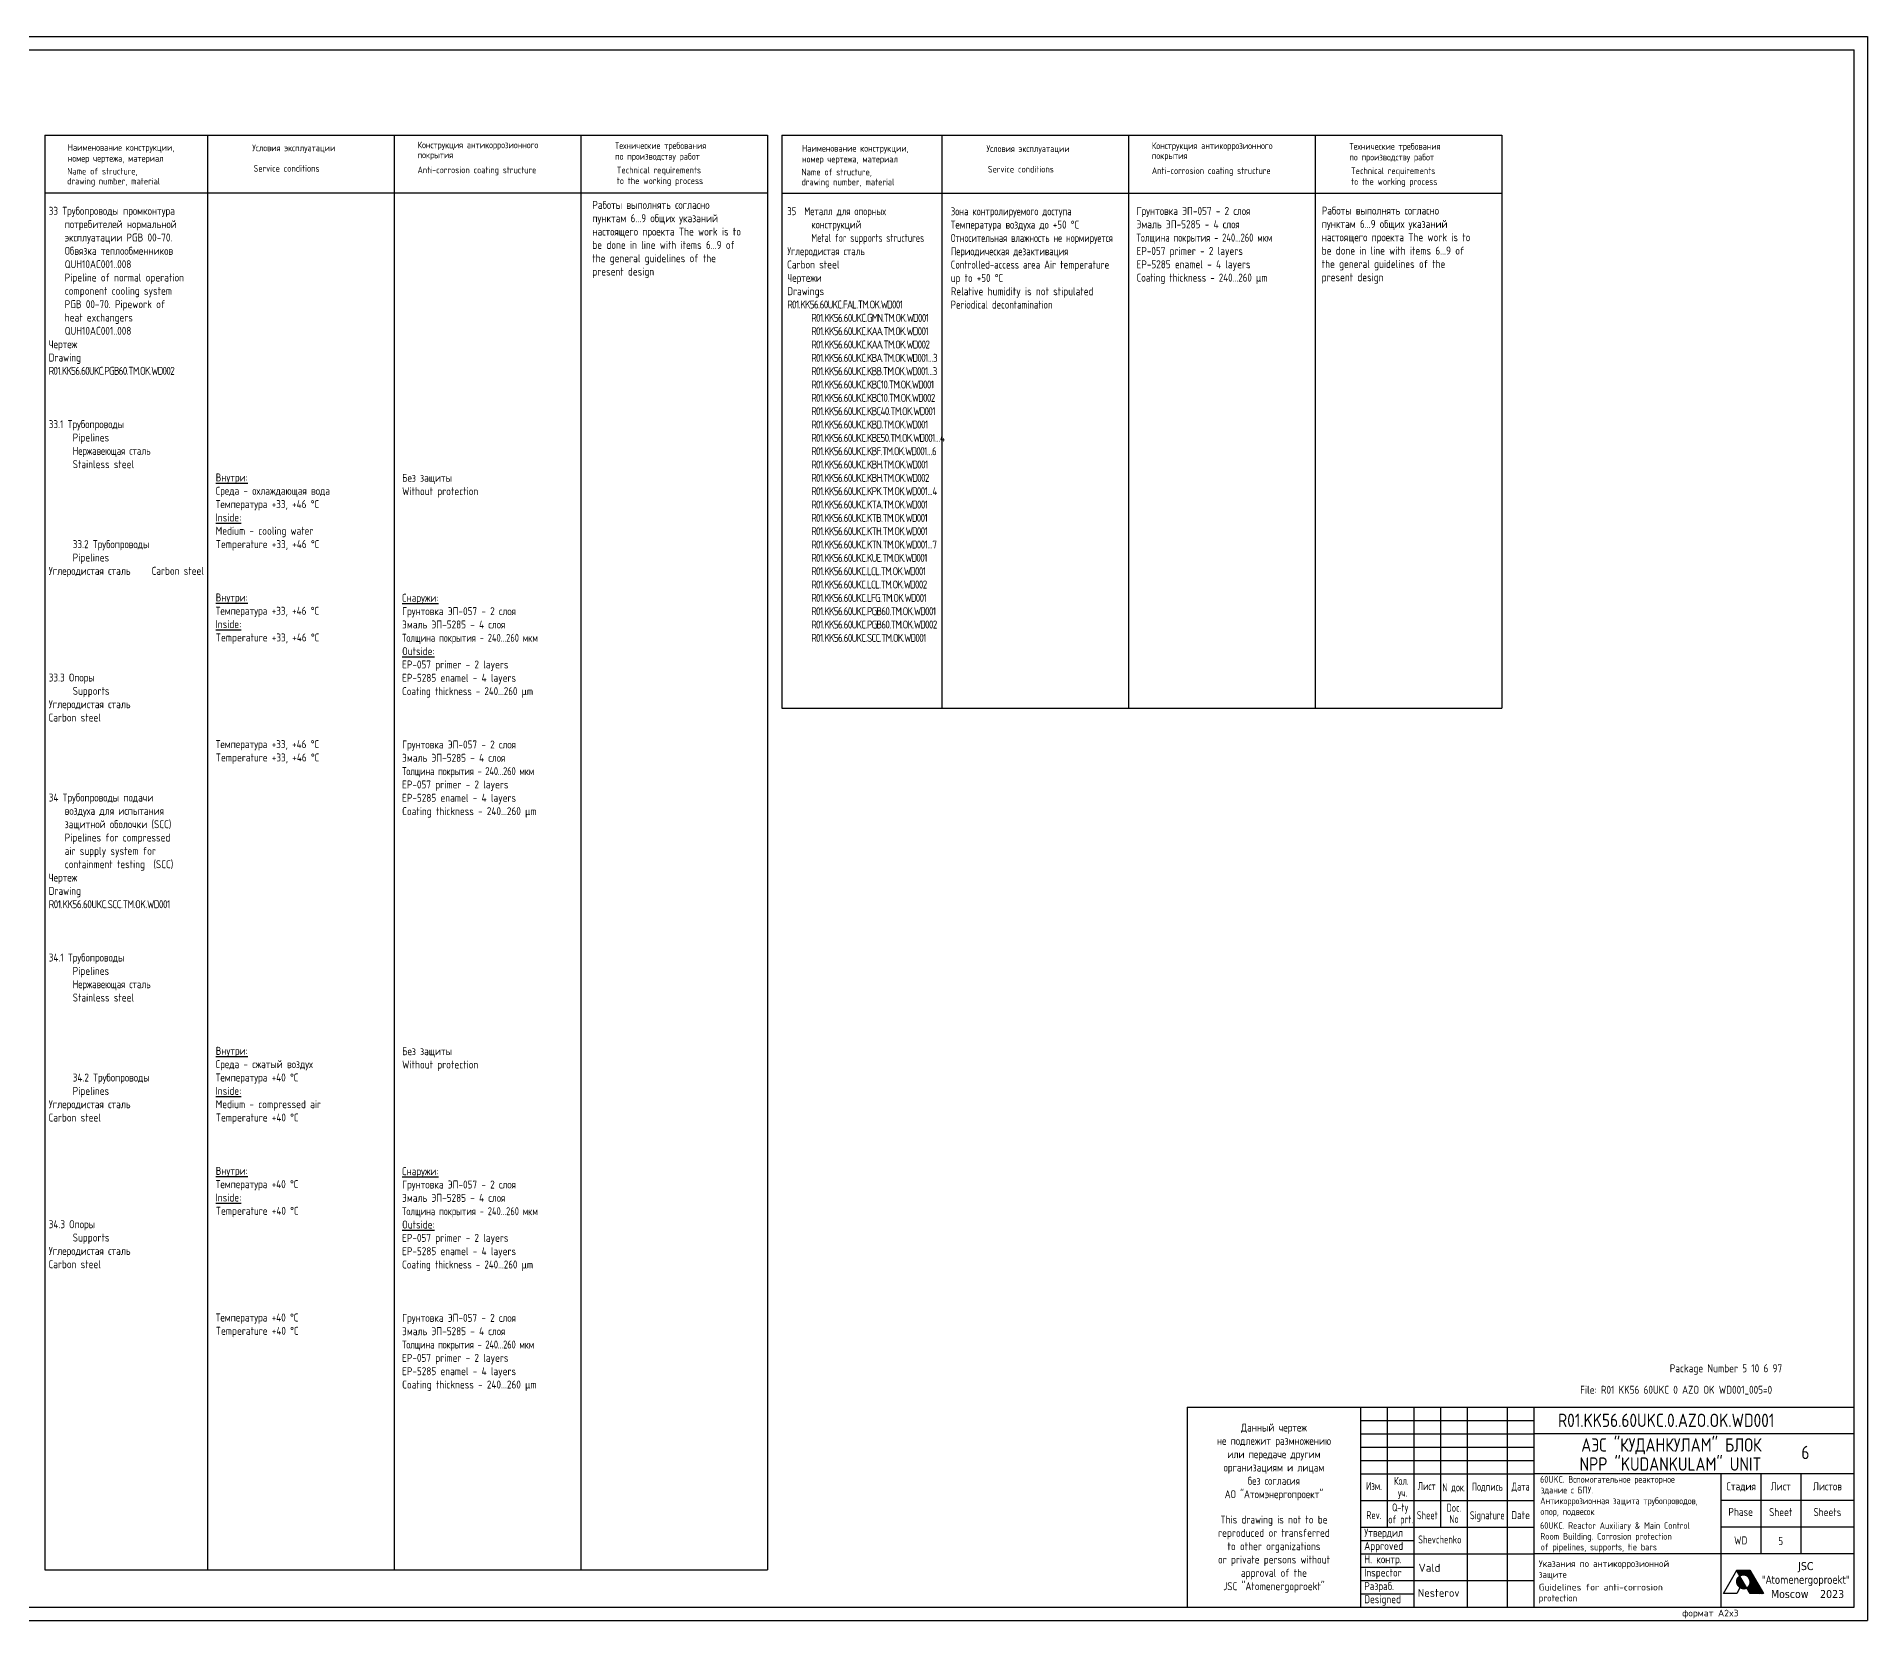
# Model space of a CAD drawing. Extents: x 7237 to 8498, y 2548 to 3142.
# Drawn here: x 7812 to 8498, y 2548 to 3142 of the extents above; entities that cross this region are included whole.
import ezdxf
from ezdxf.enums import TextEntityAlignment as Align

# ---------------------------------------------------------------- set-up
doc = ezdxf.new("R2010")
doc.units = 0
doc.header["$LTSCALE"] = 20
doc.header["$MEASUREMENT"] = 0
doc.linetypes.add('HIDDEN', pattern=[0.375, 0.25, -0.125])
doc.layers.get('0').update_dxf_attribs({"linetype": 'CONTINUOUS'})
for name, color, linetype in [('POST', 7, 'CONTINUOUS'), ('TITUL', 7, 'CONTINUOUS'), ('YELLOW', 2, 'CONTINUOUS'), ('ОСНОВНОЙ', 3, 'CONTINUOUS'), ('ТЕКСТ', 2, 'CONTINUOUS')]:
    doc.layers.add(name, color=color, linetype=linetype)
doc.styles.add('Company', font='tahoma.ttf', dxfattribs={"width": 0.8})
doc.styles.add('ROMANS', font='romans.shx', dxfattribs={"width": 0.8})
pattern_1 = [(45, (-6.199101, -8.099018), (-0.008838835, 0.008838835), [])]

# ---------------------------------------------------------------- blocks, each defined once
blk = doc.blocks.new('logotype')
at = {"linetype": 'Continuous'}
h = blk.add_hatch(dxfattribs=at)
h.set_pattern_fill('ANSI31', color=256, scale=0.1, style=0)
h.set_pattern_definition(pattern_1)
h.paths.add_polyline_path([(-1.31, 2.22), (-1.37, 2.18), (-1.44, 2.14), (-1.5, 2.09), (-1.56, 2.05), (-1.62, 2), (-1.68, 1.95), (-1.73, 1.9), (-1.79, 1.86), (-1.84, 1.81), (-1.89, 1.76), (-1.94, 1.71), (-1.99, 1.66), (-2.03, 1.61), (-2.07, 1.56), (-2.12, 1.5), (-2.16, 1.45), (-2.19, 1.4), (-2.23, 1.34), (-2.26, 1.29), (-2.3, 1.24), (-2.33, 1.18), (-2.36, 1.13), (-2.39, 1.07), (-2.41, 1.01), (-2.44, 0.96), (-2.46, 0.9), (-2.48, 0.85), (-2.5, 0.79), (-2.52, 0.73), (-2.54, 0.67), (-2.56, 0.62), (-2.57, 0.56), (-2.58, 0.5), (-2.6, 0.44), (-2.61, 0.39), (-2.61, 0.33), (-2.62, 0.27), (-2.63, 0.21), (-2.63, 0.15), (-2.63, 0.1), (-2.64, 0.04), (-2.64, -0.02), (-2.63, -0.08), (-2.63, -0.13), (-2.63, -0.19), (-2.62, -0.25), (-2.62, -0.31), (-2.61, -0.36), (-2.6, -0.42), (-2.59, -0.48), (-2.58, -0.53), (-2.56, -0.59), (-2.55, -0.65), (-2.54, -0.7), (-2.52, -0.76), (-2.5, -0.81), (-2.48, -0.86), (-2.46, -0.92), (-2.44, -0.97), (-2.42, -1.03), (-2.4, -1.08), (-2.37, -1.13), (-2.35, -1.18), (-2.32, -1.23), (-2.29, -1.28), (-2.26, -1.33), (-2.24, -1.38), (-2.2, -1.43), (-2.17, -1.48), (-2.14, -1.53), (-2.11, -1.57), (-2.07, -1.62), (-2.04, -1.66), (-2, -1.71), (-1.96, -1.75), (-1.93, -1.79), (-1.89, -1.84), (-1.85, -1.88), (-1.81, -1.92), (-1.76, -1.96), (-1.72, -2), (-1.68, -2.03), (-1.63, -2.07), (-1.59, -2.11), (-1.54, -2.14), (-1.5, -2.18), (-1.45, -2.21), (-1.4, -2.24), (-1.35, -2.27), (-1.3, -2.3), (-1.25, -2.33), (-1.2, -2.36), (-1.15, -2.38), (-1.1, -2.41), (-1.04, -2.43), (-0.99, -2.45), (-0.94, -2.48), (-0.88, -2.5), (-0.83, -2.51), (-0.77, -2.53), (-0.71, -2.55), (-0.66, -2.56), (-0.6, -2.58), (-0.54, -2.59), (-0.48, -2.6), (-0.42, -2.61), (-0.36, -2.62), (-0.3, -2.62), (-0.24, -2.63), (-0.18, -2.63), (-0.12, -2.63), (-0.06, -2.63), (0, -2.63), (0.07, -2.63), (0.13, -2.62), (0.19, -2.62), (0.26, -2.61), (0.32, -2.6), (0.39, -2.59), (0.45, -2.58), (0.52, -2.56), (0.58, -2.54), (0.65, -2.53), (0.71, -2.51), (0.78, -2.48), (0.84, -2.46), (0.91, -2.43), (0.98, -2.41), (1.05, -2.38), (1.11, -2.35), (1.18, -2.31), (1.25, -2.28), (1.32, -2.24), (1.31, -2.22), (1.31, -2.22)])
h = blk.add_hatch(dxfattribs=at)
h.set_pattern_fill('ANSI31', color=256, scale=0.1, style=0)
h.set_pattern_definition(pattern_1)
edge = h.paths.add_edge_path()
edge.add_line((2.35, 4.34), (-2.55, 4.34))
edge.add_line((-2.55, 4.34), (-1.3, 2.21))
edge.add_line((-1.3, 2.21), (-1.23, 2.25))
edge.add_line((-1.23, 2.25), (-1.15, 2.28))
edge.add_line((-1.15, 2.28), (-1.08, 2.31))
edge.add_line((-1.08, 2.31), (-1.01, 2.34))
edge.add_line((-1.01, 2.34), (-0.94, 2.37))
edge.add_line((-0.94, 2.37), (-0.86, 2.39))
edge.add_line((-0.86, 2.39), (-0.79, 2.42))
edge.add_line((-0.79, 2.42), (-0.72, 2.44))
edge.add_line((-0.72, 2.44), (-0.65, 2.46))
edge.add_line((-0.65, 2.46), (-0.58, 2.48))
edge.add_line((-0.58, 2.48), (-0.51, 2.49))
edge.add_line((-0.51, 2.49), (-0.44, 2.5))
edge.add_line((-0.44, 2.5), (-0.37, 2.51))
edge.add_line((-0.37, 2.51), (-0.31, 2.52))
edge.add_line((-0.31, 2.52), (-0.24, 2.53))
edge.add_line((-0.24, 2.53), (-0.17, 2.54))
edge.add_line((-0.17, 2.54), (-0.11, 2.54))
edge.add_line((-0.11, 2.54), (-0.04, 2.54))
edge.add_line((-0.04, 2.54), (0.03, 2.54))
edge.add_line((0.03, 2.54), (0.09, 2.54))
edge.add_line((0.09, 2.54), (0.15, 2.54))
edge.add_line((0.15, 2.54), (0.22, 2.54))
edge.add_line((0.22, 2.54), (0.28, 2.53))
edge.add_line((0.28, 2.53), (0.34, 2.52))
edge.add_line((0.34, 2.52), (0.4, 2.51))
edge.add_line((0.4, 2.51), (0.47, 2.5))
edge.add_line((0.47, 2.5), (0.53, 2.49))
edge.add_line((0.53, 2.49), (0.59, 2.48))
edge.add_line((0.59, 2.48), (0.64, 2.46))
edge.add_line((0.64, 2.46), (0.7, 2.44))
edge.add_line((0.7, 2.44), (0.76, 2.42))
edge.add_line((0.76, 2.42), (0.82, 2.41))
edge.add_line((0.82, 2.41), (0.87, 2.38))
edge.add_line((0.87, 2.38), (0.93, 2.36))
edge.add_line((0.93, 2.36), (0.98, 2.34))
edge.add_line((0.98, 2.34), (1.04, 2.31))
edge.add_line((1.04, 2.31), (1.09, 2.29))
edge.add_line((1.09, 2.29), (1.14, 2.26))
edge.add_line((1.14, 2.26), (1.2, 2.23))
edge.add_line((1.2, 2.23), (1.25, 2.2))
edge.add_line((1.25, 2.2), (1.3, 2.17))
edge.add_line((1.3, 2.17), (1.35, 2.14))
edge.add_line((1.35, 2.14), (1.39, 2.1))
edge.add_line((1.39, 2.1), (1.44, 2.07))
edge.add_line((1.44, 2.07), (1.49, 2.03))
edge.add_line((1.49, 2.03), (1.53, 1.99))
edge.add_line((1.53, 1.99), (1.58, 1.96))
edge.add_line((1.58, 1.96), (1.62, 1.92))
edge.add_line((1.62, 1.92), (1.67, 1.88))
edge.add_line((1.67, 1.88), (1.71, 1.84))
edge.add_line((1.71, 1.84), (1.75, 1.79))
edge.add_line((1.75, 1.79), (1.79, 1.75))
edge.add_line((1.79, 1.75), (1.83, 1.71))
edge.add_line((1.83, 1.71), (1.87, 1.66))
edge.add_line((1.87, 1.66), (1.91, 1.62))
edge.add_line((1.91, 1.62), (1.94, 1.57))
edge.add_line((1.94, 1.57), (1.98, 1.52))
edge.add_line((1.98, 1.52), (2.01, 1.48))
edge.add_line((2.01, 1.48), (2.05, 1.43))
edge.add_line((2.05, 1.43), (2.08, 1.38))
edge.add_line((2.08, 1.38), (2.11, 1.33))
edge.add_line((2.11, 1.33), (2.14, 1.28))
edge.add_line((2.14, 1.28), (2.17, 1.23))
edge.add_line((2.17, 1.23), (2.2, 1.18))
edge.add_line((2.2, 1.18), (2.23, 1.12))
edge.add_line((2.23, 1.12), (2.25, 1.07))
edge.add_line((2.25, 1.07), (2.28, 1.02))
edge.add_line((2.28, 1.02), (2.3, 0.96))
edge.add_line((2.3, 0.96), (2.32, 0.91))
edge.add_line((2.32, 0.91), (2.35, 0.85))
edge.add_line((2.35, 0.85), (2.37, 0.8))
edge.add_line((2.37, 0.8), (2.38, 0.74))
edge.add_line((2.38, 0.74), (2.4, 0.69))
edge.add_line((2.4, 0.69), (2.42, 0.63))
edge.add_line((2.42, 0.63), (2.44, 0.57))
edge.add_line((2.44, 0.57), (2.45, 0.52))
edge.add_line((2.45, 0.52), (2.46, 0.46))
edge.add_line((2.46, 0.46), (2.47, 0.4))
edge.add_line((2.47, 0.4), (2.49, 0.34))
edge.add_line((2.49, 0.34), (2.49, 0.29))
edge.add_line((2.49, 0.29), (2.5, 0.23))
edge.add_line((2.5, 0.23), (2.51, 0.17))
edge.add_line((2.51, 0.17), (2.52, 0.11))
edge.add_line((2.52, 0.11), (2.52, 0.05))
edge.add_line((2.52, 0.05), (2.52, -0.01))
edge.add_line((2.52, -0.01), (2.52, -0.07))
edge.add_line((2.52, -0.07), (2.52, -0.13))
edge.add_line((2.52, -0.13), (2.52, -0.18))
edge.add_line((2.52, -0.18), (2.52, -0.24))
edge.add_line((2.52, -0.24), (2.52, -0.3))
edge.add_line((2.52, -0.3), (2.51, -0.36))
edge.add_line((2.51, -0.36), (2.51, -0.42))
edge.add_line((2.51, -0.42), (2.5, -0.48))
edge.add_line((2.5, -0.48), (2.49, -0.54))
edge.add_line((2.49, -0.54), (2.48, -0.59))
edge.add_line((2.48, -0.59), (2.47, -0.65))
edge.add_line((2.47, -0.65), (2.45, -0.71))
edge.add_line((2.45, -0.71), (2.44, -0.77))
edge.add_line((2.44, -0.77), (2.42, -0.83))
edge.add_line((2.42, -0.83), (2.4, -0.88))
edge.add_line((2.4, -0.88), (2.38, -0.94))
edge.add_line((2.38, -0.94), (2.36, -1))
edge.add_line((2.36, -1), (2.34, -1.05))
edge.add_line((2.34, -1.05), (2.31, -1.11))
edge.add_line((2.31, -1.11), (2.29, -1.16))
edge.add_line((2.29, -1.16), (2.26, -1.22))
edge.add_line((2.26, -1.22), (2.23, -1.27))
edge.add_line((2.23, -1.27), (2.2, -1.33))
edge.add_line((2.2, -1.33), (2.17, -1.38))
edge.add_line((2.17, -1.38), (2.14, -1.43))
edge.add_line((2.14, -1.43), (2.1, -1.48))
edge.add_line((2.1, -1.48), (2.06, -1.54))
edge.add_line((2.06, -1.54), (2.02, -1.59))
edge.add_line((2.02, -1.59), (1.98, -1.64))
edge.add_line((1.98, -1.64), (1.94, -1.69))
edge.add_line((1.94, -1.69), (1.9, -1.74))
edge.add_line((1.9, -1.74), (1.85, -1.78))
edge.add_line((1.85, -1.78), (1.81, -1.83))
edge.add_line((1.81, -1.83), (1.76, -1.88))
edge.add_line((1.76, -1.88), (1.71, -1.92))
edge.add_line((1.71, -1.92), (1.66, -1.97))
edge.add_line((1.66, -1.97), (1.6, -2.01))
edge.add_line((1.6, -2.01), (1.55, -2.06))
edge.add_line((1.55, -2.06), (1.49, -2.1))
edge.add_line((1.49, -2.1), (1.43, -2.14))
edge.add_line((1.43, -2.14), (1.37, -2.18))
edge.add_line((1.37, -2.18), (1.31, -2.22))
edge.add_line((1.31, -2.22), (1.32, -2.24))
edge.add_line((1.32, -2.24), (2.56, -4.36))
edge.add_line((2.56, -4.36), (7.53, -4.36))
edge.add_line((7.53, -4.36), (2.35, 4.34))
at = {"color": 7, "linetype": 'Continuous'}
for p, q in [((-7.47, -4.36), (-2.51, 4.32)), ((-2.53, -4.36), (-7.47, -4.36)), ((-1.36, -2.27), (-2.53, -4.36)), ((1.32, -2.24), (1.32, -2.24))]:
    blk.add_line(p, q, dxfattribs=at)
at = {"linetype": 'Continuous'}
for p, q in [((-2.55, 4.34), (2.35, 4.34)), ((-1.3, 2.21), (-2.55, 4.34)), ((-1.23, 2.25), (-1.3, 2.21)), ((-1.15, 2.28), (-1.23, 2.25)), ((-1.08, 2.31), (-1.15, 2.28)), ((-1.01, 2.34), (-1.08, 2.31)), ((-0.94, 2.37), (-1.01, 2.34)), ((-0.86, 2.39), (-0.94, 2.37)), ((-0.79, 2.42), (-0.86, 2.39)), ((-0.72, 2.44), (-0.79, 2.42)), ((-0.65, 2.46), (-0.72, 2.44)), ((-0.58, 2.48), (-0.65, 2.46)), ((-0.51, 2.49), (-0.58, 2.48)), ((-0.44, 2.5), (-0.51, 2.49)), ((-0.37, 2.51), (-0.44, 2.5)), ((-0.31, 2.52), (-0.37, 2.51)), ((-0.24, 2.53), (-0.31, 2.52)), ((-0.17, 2.54), (-0.24, 2.53)), ((-0.11, 2.54), (-0.17, 2.54)), ((-0.04, 2.54), (-0.11, 2.54)), ((0.03, 2.54), (-0.04, 2.54)), ((0.09, 2.54), (0.03, 2.54)), ((0.15, 2.54), (0.09, 2.54)), ((0.22, 2.54), (0.15, 2.54)), ((0.28, 2.53), (0.22, 2.54)), ((0.34, 2.52), (0.28, 2.53)), ((0.4, 2.51), (0.34, 2.52)), ((0.47, 2.5), (0.4, 2.51)), ((0.53, 2.49), (0.47, 2.5)), ((0.59, 2.48), (0.53, 2.49)), ((0.64, 2.46), (0.59, 2.48)), ((0.7, 2.44), (0.64, 2.46)), ((0.76, 2.42), (0.7, 2.44)), ((0.82, 2.41), (0.76, 2.42)), ((0.87, 2.38), (0.82, 2.41)), ((0.93, 2.36), (0.87, 2.38)), ((0.98, 2.34), (0.93, 2.36)), ((1.04, 2.31), (0.98, 2.34)), ((1.09, 2.29), (1.04, 2.31)), ((1.14, 2.26), (1.09, 2.29)), ((1.2, 2.23), (1.14, 2.26)), ((1.25, 2.2), (1.2, 2.23)), ((1.3, 2.17), (1.25, 2.2)), ((1.35, 2.14), (1.3, 2.17)), ((1.39, 2.1), (1.35, 2.14)), ((1.44, 2.07), (1.39, 2.1)), ((1.49, 2.03), (1.44, 2.07)), ((1.53, 1.99), (1.49, 2.03)), ((1.58, 1.96), (1.53, 1.99)), ((1.62, 1.92), (1.58, 1.96)), ((1.67, 1.88), (1.62, 1.92)), ((1.71, 1.84), (1.67, 1.88)), ((1.75, 1.79), (1.71, 1.84)), ((1.79, 1.75), (1.75, 1.79)), ((1.83, 1.71), (1.79, 1.75)), ((1.87, 1.66), (1.83, 1.71)), ((1.91, 1.62), (1.87, 1.66)), ((1.94, 1.57), (1.91, 1.62)), ((1.98, 1.52), (1.94, 1.57)), ((2.01, 1.48), (1.98, 1.52)), ((2.05, 1.43), (2.01, 1.48)), ((2.08, 1.38), (2.05, 1.43)), ((2.11, 1.33), (2.08, 1.38)), ((2.14, 1.28), (2.11, 1.33)), ((2.17, 1.23), (2.14, 1.28)), ((2.2, 1.18), (2.17, 1.23)), ((2.23, 1.12), (2.2, 1.18)), ((2.25, 1.07), (2.23, 1.12)), ((2.28, 1.02), (2.25, 1.07)), ((2.3, 0.96), (2.28, 1.02)), ((2.32, 0.91), (2.3, 0.96)), ((2.35, 0.85), (2.32, 0.91)), ((2.35, 4.34), (7.53, -4.36)), ((2.37, 0.8), (2.35, 0.85)), ((2.38, 0.74), (2.37, 0.8)), ((2.4, 0.69), (2.38, 0.74)), ((2.42, 0.63), (2.4, 0.69)), ((2.44, 0.57), (2.42, 0.63)), ((2.45, 0.52), (2.44, 0.57)), ((2.46, 0.46), (2.45, 0.52)), ((2.47, 0.4), (2.46, 0.46)), ((2.49, 0.34), (2.47, 0.4)), ((2.49, 0.29), (2.49, 0.34)), ((2.5, 0.23), (2.49, 0.29)), ((2.51, 0.17), (2.5, 0.23)), ((2.52, 0.11), (2.51, 0.17)), ((2.52, 0.05), (2.52, 0.11)), ((2.52, -0.01), (2.52, 0.05)), ((1.31, -2.22), (1.37, -2.18)), ((2.56, -4.36), (1.31, -2.22)), ((1.37, -2.18), (1.43, -2.14)), ((1.43, -2.14), (1.49, -2.1)), ((1.49, -2.1), (1.55, -2.06)), ((1.55, -2.06), (1.6, -2.01)), ((1.6, -2.01), (1.66, -1.97)), ((1.66, -1.97), (1.71, -1.92)), ((1.71, -1.92), (1.76, -1.88)), ((1.76, -1.88), (1.81, -1.83)), ((1.81, -1.83), (1.85, -1.78)), ((1.85, -1.78), (1.9, -1.74)), ((1.9, -1.74), (1.94, -1.69)), ((1.94, -1.69), (1.98, -1.64)), ((1.98, -1.64), (2.02, -1.59)), ((2.02, -1.59), (2.06, -1.54)), ((2.06, -1.54), (2.1, -1.48)), ((2.1, -1.48), (2.14, -1.43)), ((2.14, -1.43), (2.17, -1.38)), ((2.17, -1.38), (2.2, -1.33)), ((2.2, -1.33), (2.23, -1.27)), ((2.23, -1.27), (2.26, -1.22)), ((2.26, -1.22), (2.29, -1.16)), ((2.29, -1.16), (2.31, -1.11)), ((2.31, -1.11), (2.34, -1.05)), ((2.34, -1.05), (2.36, -1)), ((2.36, -1), (2.38, -0.94)), ((2.38, -0.94), (2.4, -0.88)), ((2.4, -0.88), (2.42, -0.83)), ((2.42, -0.83), (2.44, -0.77)), ((2.44, -0.77), (2.45, -0.71)), ((2.45, -0.71), (2.47, -0.65)), ((2.47, -0.65), (2.48, -0.59)), ((2.48, -0.59), (2.49, -0.54)), ((2.49, -0.54), (2.5, -0.48)), ((2.5, -0.48), (2.51, -0.42)), ((2.51, -0.36), (2.52, -0.3)), ((2.51, -0.42), (2.51, -0.36)), ((2.52, -0.07), (2.52, -0.01)), ((2.52, -0.13), (2.52, -0.07)), ((2.52, -0.18), (2.52, -0.13)), ((2.52, -0.24), (2.52, -0.18)), ((2.52, -0.3), (2.52, -0.24)), ((7.53, -4.36), (2.56, -4.36))]:
    blk.add_line(p, q, dxfattribs=at)

msp = doc.modelspace()

# ---------------------------------------------------------------- linework, layer by layer
at = {"layer": 'TITUL'}
for p, q in [((7237.29, 3142.42), (8498.29, 3142.42)), ((8498.29, 3142.42), (8498.29, 2548.42)), ((8308.29, 2623.42), (8373.29, 2623.42)), ((8308.29, 2618.42), (8373.29, 2618.42)), ((8308.29, 2613.42), (8373.29, 2613.42)), ((8308.29, 2608.42), (8373.29, 2608.42)), ((8308.29, 2593.42), (8373.29, 2593.42)), ((8308.29, 2578.42), (8328.29, 2578.42)), ((8308.29, 2568.42), (8328.29, 2568.42)), ((8308.29, 2558.42), (8328.29, 2558.42)), ((7237.29, 2548.42), (8498.29, 2548.42))]:
    msp.add_line(p, q, dxfattribs=at)
at = {"layer": 'TITUL', "color": 1}
for p, q in [((7257.29, 3137.42), (8493.29, 3137.42)), ((8493.29, 2553.42), (8493.29, 3137.42)), ((8243.29, 2628.42), (8243.29, 2553.42)), ((8308.29, 2628.42), (8308.29, 2553.42)), ((8318.29, 2628.42), (8318.29, 2583.42)), ((8328.29, 2628.42), (8328.29, 2553.42)), ((8338.29, 2628.42), (8338.29, 2583.42)), ((8348.29, 2628.42), (8348.29, 2553.42)), ((8363.29, 2628.42), (8363.29, 2553.42)), ((8493.29, 2618.42), (8373.29, 2618.42)), ((8493.29, 2603.42), (8373.29, 2603.42)), ((8443.29, 2603.42), (8443.29, 2553.42)), ((8458.29, 2603.42), (8458.29, 2573.42)), ((8473.29, 2603.42), (8473.29, 2573.42)), ((8493.29, 2583.42), (8443.29, 2583.42)), ((8493.29, 2573.42), (8373.29, 2573.42)), ((7257.29, 2553.42), (8493.29, 2553.42))]:
    msp.add_line(p, q, dxfattribs=at)
at = {"layer": 'TITUL', "color": 1, "linetype": 'Continuous'}
for p, q in [((8243.29, 2628.42), (8493.29, 2628.42)), ((8373.29, 2628.42), (8373.29, 2553.42)), ((8308.29, 2603.42), (8373.29, 2603.42)), ((8308.29, 2583.42), (8373.29, 2583.42)), ((8308.29, 2573.42), (8373.29, 2573.42)), ((8308.29, 2563.42), (8373.29, 2563.42))]:
    msp.add_line(p, q, dxfattribs=at)
at = {"layer": 'TITUL', "color": 0}
msp.add_line((8493.29, 2593.42), (8443.29, 2593.42), dxfattribs=at)
at = {"layer": 'ОСНОВНОЙ'}
for p, q in [((7814.94, 3105.47), (8085.94, 3105.47)), ((7814.94, 3105.47), (7814.94, 2567.38)), ((7875.94, 3105.47), (7875.94, 2567.38)), ((7945.94, 3105.47), (7945.94, 2567.38)), ((8015.94, 3105.47), (8015.94, 2567.38)), ((8085.94, 3105.47), (8085.94, 2567.38)), ((8091.26, 3105.45), (8361.26, 3105.45)), ((8091.26, 3105.45), (8091.26, 2890.6)), ((8151.26, 3105.45), (8151.26, 2890.6)), ((8221.26, 3105.45), (8221.26, 2890.6)), ((8291.26, 3105.45), (8291.26, 2890.6)), ((8361.26, 3105.45), (8361.26, 2890.6)), ((7814.94, 3083.83), (8085.94, 3083.83)), ((8091.26, 3083.76), (8361.02, 3083.76)), ((8091.26, 2890.6), (8361.26, 2890.6)), ((7814.94, 2567.38), (8085.94, 2567.38))]:
    msp.add_line(p, q, dxfattribs=at)

# ---------------------------------------------------------------- block references
at = {"layer": 'TITUL'}
msp.add_blockref('logotype', (8451.82, 2562.89), dxfattribs=at)

# ---------------------------------------------------------------- texts
at = {"color": 1, "linetype": 'Continuous', "ltscale": 15, "style": 'ROMANS', "width": 0.8}
for s, p in [('R01.KK56.60UKC.0.AZO.OK.WD001', (8382.28, 2620.95)), ('6', (8473.54, 2608.9))]:
    msp.add_text(s, height=5, dxfattribs=at).set_placement(p)
at = {"color": 2, "style": 'ROMANS', "width": 0.8}
for s, p in [('60UKC. Вспомогательное реакторное ', (8375.57, 2600.07)), ('60UKC. Reactor Auxiliary & Main Control ', (8375.55, 2582.75))]:
    msp.add_text(s, height=2.5, dxfattribs=at).set_placement(p)
at = {"color": 2, "linetype": 'Continuous', "ltscale": 15, "style": 'ROMANS'}
for s, height, width, p in [('здание с БПУ.', 2.5, 0.8, (8375.87, 2596.04)), ('Антикоррозионная защита трубопроводов, ', 2.5, 0.7654, (8375.62, 2592.01)), ('опор, подвесок', 2.5, 0.8, (8375.72, 2587.98)), ('Room Building. Corrosion protection ', 2.5, 0.8, (8375.65, 2578.7)), ('Shevchenko', 3, 0.68, (8329.87, 2577.28)), ('of pipelines, supports, tie bars', 2.5, 0.8, (8375.74, 2574.69)), ('Vald', 3, 0.960599, (8330.01, 2566.66)), ('Nesterov', 3, 0.910487, (8329.71, 2557.26))]:
    msp.add_text(s, height=height, dxfattribs=dict(at, width=width)).set_placement(p)
at = {"color": 2, "linetype": 'Continuous', "ltscale": 5, "insert": (7816.41, 3078.58), "char_height": 3, "width": 55, "attachment_point": 1, "style": 'ROMANS'}
msp.add_mtext('\\pxi-2,l2;33 Трубопроводы промконтура потребителей нормальной эксплуатации PGB 00-70.  Обвязка теплообменников QUH10AC001..008 \\P\\pi0;Pipeline of normal operation component cooling system PGB 00-70. Pipework of heat exchangers QUH10AC001..008 \\P\\pl0;Чертеж \\PDrawing \\P{\\T0.85;R01.KK56.60UKC.PGB60.TM.OK.WD002 \\P}\\P\\P\\P33.1 Трубопроводы   \\P\\pi3;Pipelines {\\W0.758;   \\P\\pi0;Нержавеющая сталь }  \\PStainless steel \\P\\P\\P\\P\\P\\P33.2 Трубопроводы   \\P\\pi3;Pipelines \\P\\pi0;Углеродистая сталь     Сarbon steel \\P\\P\\P\\P\\P\\P\\P\\P33.3 Опоры   \\P\\pi3;Supports    \\P\\pi0;Углеродистая сталь   \\PСarbon steel \\P\\P\\P\\P\\P\\P\\pi-2,l2;34 Трубопроводы подачи воздуха для испытания защитной оболочки (SCC) \\P\\pi0;Pipelines for compressed air supply system for containment testing  (SCC) \\P\\pl0;Чертеж \\PDrawing \\P{\\T0.9;R01.KK56.60UKC.SCC.TM.OK.WD001 \\P}\\P\\P\\P34.1 Трубопроводы   \\P\\pi3;Pipelines {\\W0.758;   \\P\\pi0;Нержавеющая сталь }  \\PStainless steel \\P\\P\\P\\P\\P\\P34.2 Трубопроводы   \\P\\pi3;Pipelines \\P\\pi0;Углеродистая сталь     \\PСarbon steel \\P\\P\\P\\P\\P\\P\\P\\P34.3 Опоры   \\P\\pi3;Supports    \\P\\pi0;Углеродистая сталь   \\PСarbon steel', dxfattribs=at)
at = {"layer": 'POST', "color": 2, "style": 'ROMANS', "width": 0.8}
msp.add_text('Package Number 5 10 6 97 ', height=3, dxfattribs=at).set_placement((8424.2, 2641.48))
at = {"layer": 'TITUL', "color": 2, "style": 'ROMANS', "width": 0.8}
msp.add_text('File: R01 KK56 60UKC 0 AZO OK WD001_005=0', height=3, dxfattribs=at).set_placement((8390.61, 2633.42))
for s, p in [('Данный чертеж', (8275.79, 2619.26)), ('не подлежит размножению', (8275.79, 2614.26)), ('или передаче другим', (8275.79, 2609.26)), ('организациям и лицам', (8275.79, 2604.26)), ('без согласия', (8275.79, 2599.26)), ('АО "Атомэнергопроект"', (8275.79, 2594.26)), ('Стадия', (8450.95, 2597.21)), ('Лист', (8465.79, 2597.21)), ('Листов', (8483.29, 2597.21)), ('Phase', (8450.79, 2587.64)), ('Sheet', (8465.79, 2587.56)), ('Sheets', (8483.29, 2587.54)), ('reproduced or transferred', (8275.79, 2579.75)), ('This drawing is not to be', (8275.79, 2584.75)), ('to other organizations', (8275.79, 2574.75)), ('or private persons without', (8275.79, 2569.75)), ('approval of the', (8275.79, 2564.75)), ('JSC "Atomenergoproekt"', (8275.79, 2559.75))]:
    msp.add_text(s, height=3, dxfattribs=at).set_placement(p, align=Align.CENTER)
at = {"layer": 'TITUL', "color": 1, "style": 'ROMANS', "width": 0.8}
for s, p in [('АЭС "КУДАНКУЛАМ" БЛОК ', (8391.01, 2611.74)), ('NPP "KUDANKULAM" UNIT', (8390.37, 2604.55))]:
    msp.add_text(s, height=5, dxfattribs=at).set_placement(p)
at = {"layer": 'TITUL', "color": 2, "linetype": 'HIDDEN', "style": 'ROMANS'}
for s, width, p in [('Кол. ', 0.7, (8324.26, 2600.74)), ('Изм.', 0.7, (8313.29, 2598.84)), (' уч.', 0.7, (8323.29, 2595.86)), ('Лист', 0.7, (8333.04, 2598.79)), ('N док.', 0.6, (8343.29, 2598.1)), ('Подпись', 0.7, (8355.79, 2598.32)), ('Дата', 0.7, (8368.29, 2598.32)), ('Rev.', 0.7, (8313.29, 2587.9)), ('of prt.', 0.6, (8323.29, 2585.86)), ('Q-ty', 0.6, (8323.16, 2590.35)), ('Sheet', 0.7, (8333.29, 2587.87)), ('Doc.', 0.7, (8343.29, 2590.68)), ('No', 0.7, (8343.29, 2586.45)), ('Signature', 0.7, (8355.79, 2587.4)), ('Date', 0.8, (8368.29, 2587.92))]:
    msp.add_text(s, height=3, dxfattribs=dict(at, width=width)).set_placement(p, align=Align.MIDDLE)
at = {"layer": 'TITUL', "color": 2, "linetype": 'HIDDEN', "style": 'ROMANS', "width": 0.8}
for s, p in [('Утвердил', (8309.64, 2579.81)), ('Approved', (8309.64, 2574.86)), ('Inspector', (8309.64, 2564.86)), ('Н. контр.', (8309.64, 2569.86)), ('Разраб.', (8309.64, 2559.81)), ('Designed', (8309.64, 2554.86))]:
    msp.add_text(s, height=3, dxfattribs=at).set_placement(p)
at = {"layer": 'TITUL', "color": 2, "linetype": 'Continuous', "ltscale": 5, "style": 'ROMANS', "width": 0.8}
msp.add_text('WD', height=3, dxfattribs=at).set_placement((8450.79, 2578.42), align=Align.MIDDLE_CENTER)
at = {"layer": 'TITUL', "color": 1, "style": 'Company'}
msp.add_text('JSC', height=3, dxfattribs=at).set_placement((8475.2, 2567.3), align=Align.CENTER)
at = {"layer": 'TITUL', "color": 1, "style": 'Company', "width": 0.9}
msp.add_text('"Atomenergoproekt"', height=3, dxfattribs=at).set_placement((8475.2, 2562.15), align=Align.CENTER)
at = {"layer": 'TITUL', "color": 1, "style": 'Company'}
msp.add_text('Moscow', height=3, dxfattribs=at).set_placement((8462.13, 2556.82))
at = {"layer": 'TITUL', "style": 'ROMANS'}
msp.add_text('формат А2x3', height=2.5, dxfattribs=at).set_placement((8428.88, 2549.91))
at = {"layer": 'TITUL', "color": 2, "style": 'ROMANS', "width": 0.8, "flags": 12}
msp.add_attdef('5', text='1', height=3, dxfattribs=at).set_placement((8465.79, 2578.18), align=Align.MIDDLE)
at = {"layer": 'TITUL', "color": 1, "style": 'Company', "flags": 12}
msp.add_attdef('2023', (8480.56, 2556.82), '2002', height=3, dxfattribs=at)
at = {"layer": 'YELLOW', "style": 'ROMANS', "width": 0.8}
for s, p in [('drawing number, material', (7823.34, 3086.96)), ('Name of structure,', (7823.34, 3090.7)), ('Service conditions  ', (7893.23, 3091.75)), ('drawing number, material', (8098.65, 3086.66)), ('Name of structure,', (8098.65, 3090.4)), ('Service conditions  ', (8168.54, 3091.45))]:
    msp.add_text(s, height=2.5, dxfattribs=at).set_placement(p)
at = {"layer": 'YELLOW', "color": 2, "linetype": 'Continuous', "ltscale": 5, "char_height": 3, "attachment_point": 1, "style": 'ROMANS'}
for s, insert, width in [('\\W0.8000;Работы выполнять согласно пунктам 6...9 общих указаний настоящего проекта The work is to be done in line with items 6...9 of the general guidelines of the present design', (8020.23, 3080.8), 60.6446), ('\\pxi-3,l3;{\\W0.7487;35  Металл для опорных \\W0.7659; конструкций \\W0.7;  \\P\\pi0;Metal for supports structures \\W0.758;   \\P\\pl0;Углеродистая сталь }  \\PСarbon steel \\PЧертежи \\PDrawings \\P{\\T0.8;R01.KK56.60UKC.FAL.TM.OK.WD001 R01.KK56.60UKC.GMN.TM.OK.WD001 R01.KK56.60UKC.KAA.TM.OK.WD001 R01.KK56.60UKC.KAA.TM.OK.WD002 R01.KK56.60UKC.KBA.TM.OK.WD001...3 R01.KK56.60UKC.KBB.TM.OK.WD001...3 R01.KK56.60UKC.KBC10.TM.OK.WD001 R01.KK56.60UKC.KBC10.TM.OK.WD002 R01.KK56.60UKC.KBC40.TM.OK.WD001 R01.KK56.60UKC.KBD.TM.OK.WD001 \\T0.75;R01.KK56.60UKC.KBE50.TM.OK.WD001...4\\T0.8; R01.KK56.60UKC.KBF.TM.OK.WD001...6 R01.KK56.60UKC.KBH.TM.OK.WD001 R01.KK56.60UKC.KBH.TM.OK.WD002 R01.KK56.60UKC.KPK.TM.OK.WD001...4 R01.KK56.60UKC.KTA.TM.OK.WD001 R01.KK56.60UKC.KTB.TM.OK.WD001 R01.KK56.60UKC.KTH.TM.OK.WD001 R01.KK56.60UKC.KTN.TM.OK.WD001...7 R01.KK56.60UKC.KUE.TM.OK.WD001 R01.KK56.60UKC.LCL.TM.OK.WD001 R01.KK56.60UKC.LCL.TM.OK.WD002 R01.KK56.60UKC.LFG.TM.OK.WD001 R01.KK56.60UKC.PGB60.TM.OK.WD001 R01.KK56.60UKC.PGB60.TM.OK.WD002 R01.KK56.60UKC.SCC.TM.OK.WD001}', (8093.33, 3078.45), 55), ('{\\W0.7511;Зона контролируемого доступа \\W0.7824;\\PТемпература воздуха до +50 °C \\W0.7316;\\PОтносительная влажность не нормируется \\P\\W0.7511;Периодическая дезактивация \\PControlled-access area \\W0.7859;Air temperature up to +50 °C \\P}Relative humidity is not stipulated {\\W0.7511;\\PPeriodical decontamination}', (8154.63, 3078.41), 65), ('Грунтовка ЭП-057 - 2 слоя \\PЭмаль ЭП-5285 - 4 слоя {\\W0.7338;\\PТолщина покрытия - 240...260 мкм }\\PEP-057 primer - 2 layers \\PEP-5285 enamel - 4 layers {\\W0.7766;\\PCoating thickness - 240...260 }µm{\\W0.7766;   }', (8224.27, 3078.53), 65), ('\\W0.8000;Работы выполнять согласно пунктам 6...9 общих указаний настоящего проекта The work is to be done in line with items 6...9 of the general guidelines of the present design', (8293.71, 3078.66), 60.6446), ('\\P\\P\\P\\P\\P\\P\\P\\P\\P\\P\\P\\P\\P\\P\\P\\P\\P\\P\\P\\P{\\LВнутри: \\P}Среда - охлаждающая вода \\PТемпература +33, +46 °С \\P{\\LInside: }\\PMedium - cooling water \\PTemperature +33, +46 °С \\P\\P\\P\\P{\\LВнутри: \\P}Температура +33, +46 °С \\P{\\LInside: }\\PTemperature +33, +46 °С \\P\\P\\P\\P\\P\\P\\P\\PТемпература +33, +46 °С \\PTemperature +33, +46 °С \\P\\P\\P\\P{\\L\\P\\P\\P\\P\\P\\P\\P\\P\\P\\P\\P\\P\\P\\P\\P\\P\\P\\PВнутри: \\P}Среда - сжатый воздух \\PТемпература +40 °С \\P{\\LInside: \\P}Medium - compressed air \\PTemperature +40 °С \\P\\P\\P\\P{\\LВнутри: \\P}Температура +40 °С \\P{\\LInside: \\P}Temperature +40 °С \\P\\P\\P\\P\\P\\P\\P\\PТемпература +40 °С \\PTemperature +40 °С', (7879.02, 3078.6), 65), ('\\P\\P\\P\\P\\P\\P\\P\\P\\P\\P\\P\\P\\P\\P\\P\\P\\P\\P\\P\\PБез защиты \\PWithout protection \\P\\P\\P\\P\\P\\P\\P\\P{\\LСнаружи: }\\PГрунтовка ЭП-057 - 2 слоя \\PЭмаль ЭП-5285 - 4 слоя {\\W0.7338;\\PТолщина покрытия - 240...260 мкм }\\P{\\LOutside: }\\PEP-057 primer - 2 layers \\PEP-5285 enamel - 4 layers {\\W0.7766;\\PCoating thickness - 240...260 }µm{\\W0.7766;   }\\P\\P\\P\\PГрунтовка ЭП-057 - 2 слоя \\PЭмаль ЭП-5285 - 4 слоя {\\W0.75;\\P\\T0.95;Толщина покрытия - 240...260 мкм \\P}EP-057 primer - 2 layers \\PEP-5285 enamel - 4 layers \\PCoating thickness - 240...260 µm   \\P\\P\\P\\P\\P\\P\\P\\P\\P\\P\\P\\P\\P\\P\\P\\P\\P\\PБез защиты \\PWithout protection\\P\\P\\P \\P{\\L\\P\\P\\P\\PСнаружи: \\P}Грунтовка ЭП-057 - 2 слоя \\PЭмаль ЭП-5285 - 4 слоя {\\W0.7338;\\PТолщина покрытия - 240...260 мкм }\\P{\\LOutside: \\P}EP-057 primer - 2 layers \\PEP-5285 enamel - 4 layers {\\W0.7766;\\PCoating thickness - 240...260 }µm{\\W0.7766;   }\\P\\P\\P\\PГрунтовка ЭП-057 - 2 слоя \\PЭмаль ЭП-5285 - 4 слоя {\\W0.75;\\P\\T0.95;Толщина покрытия - 240...260 мкм \\P}EP-057 primer - 2 layers \\PEP-5285 enamel - 4 layers \\PCoating thickness - 240...260 µm   ', (7948.9, 3078.47), 65)]:
    msp.add_mtext(s, dxfattribs=dict(at, insert=insert, width=width))
at = {"layer": 'ТЕКСТ', "style": 'ROMANS'}
for s, width, p in [('Конструкция антикоррозионного', 0.8, (7954.7, 3100.55)), ('Технические требования', 0.8, (8028.74, 3100.31)), ('Конструкция антикоррозионного', 0.8, (8230.01, 3100.25)), ('номер чертежа, материал', 0.8, (7823.53, 3095.53)), ('Наименование конструкции,', 0.8, (7823.53, 3099.59)), ('Условия эксплуатации  ', 0.8, (7892.72, 3099.44)), ('покрытия', 0.8, (7954.7, 3096.81)), ('по производству работ', 0.8, (8028.74, 3096.26)), ('номер чертежа, материал', 0.8, (8098.85, 3095.23)), ('Наименование конструкции,', 0.8, (8098.85, 3099.29)), ('Условия эксплуатации  ', 0.8, (8168.03, 3099.14)), ('покрытия', 0.8, (8230.01, 3096.51)), ('Технические требования', 0.8, (8304.06, 3100.01)), ('по производству работ', 0.8, (8304.06, 3095.96)), ('Anti-corrosion coating structure', 0.8, (7954.7, 3091.18)), ('to the working process', 0.8, (8029.38, 3087.1)), ('Technical requirements ', 0.8, (8029.38, 3091.14)), ('Anti-corrosion coating structure', 0.8, (8230.01, 3090.88)), ('to the working process', 0.8, (8304.69, 3086.8)), ('Technical requirements ', 0.8, (8304.69, 3090.84)), ('Указания по антикоррозионной', 0.94, (8375.08, 2568.46)), ('защите', 0.9, (8375.07, 2564.4)), ('Guidelines for anti-corrosion ', 0.99, (8375.07, 2559.63)), ('protection', 0.9, (8375.07, 2555.57))]:
    msp.add_text(s, height=2.5, dxfattribs=dict(at, width=width)).set_placement(p)

doc.saveas('drawing.dxf')
